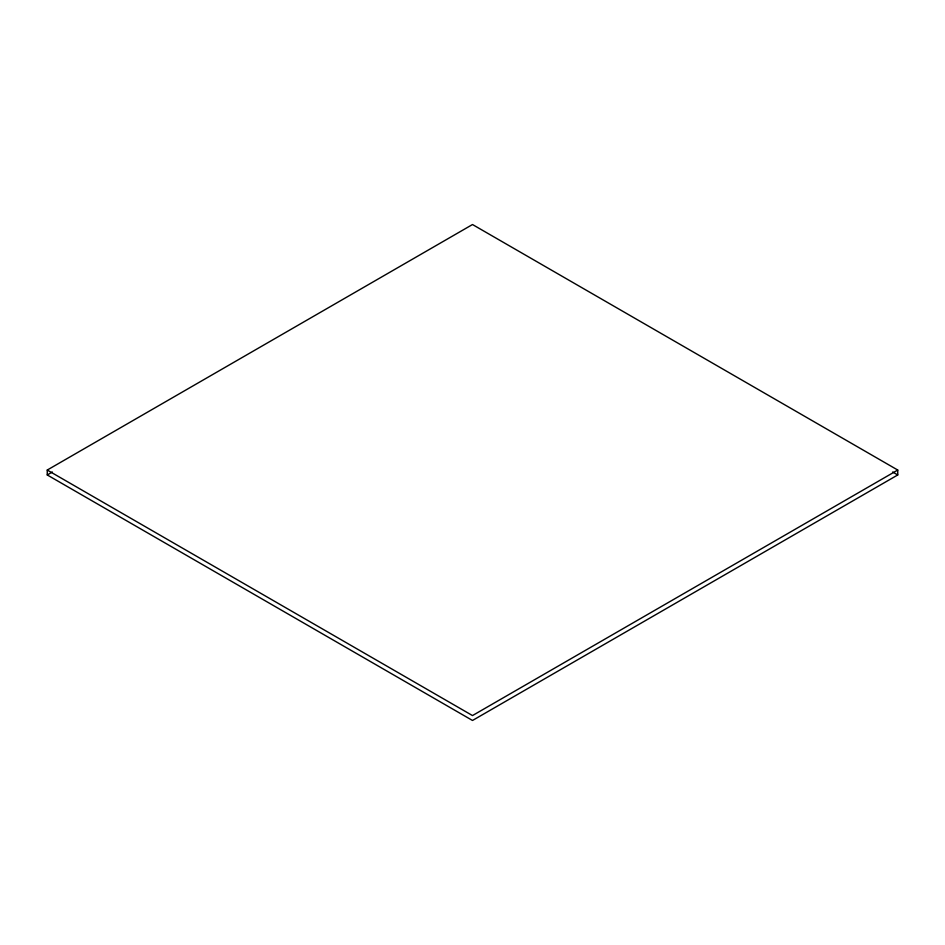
<?xml version="1.0" encoding="UTF-8"?>
<svg xmlns="http://www.w3.org/2000/svg" width="945" height="945" viewBox="0 0 945 945"><rect width="100%" height="100%" fill="white"/><g stroke="black" fill="none" stroke-linecap="round" stroke-linejoin="round"><path stroke-width="1.42" d="M47.25 470.043L472.5 224.532L897.75 470.043L897.75 474.957L472.5 720.468L47.25 474.957L47.25 470.043L472.5 715.566L897.75 470.043M47.25 474.957L52.353 472.004M892.647 472.004L897.75 474.957"/></g></svg>
